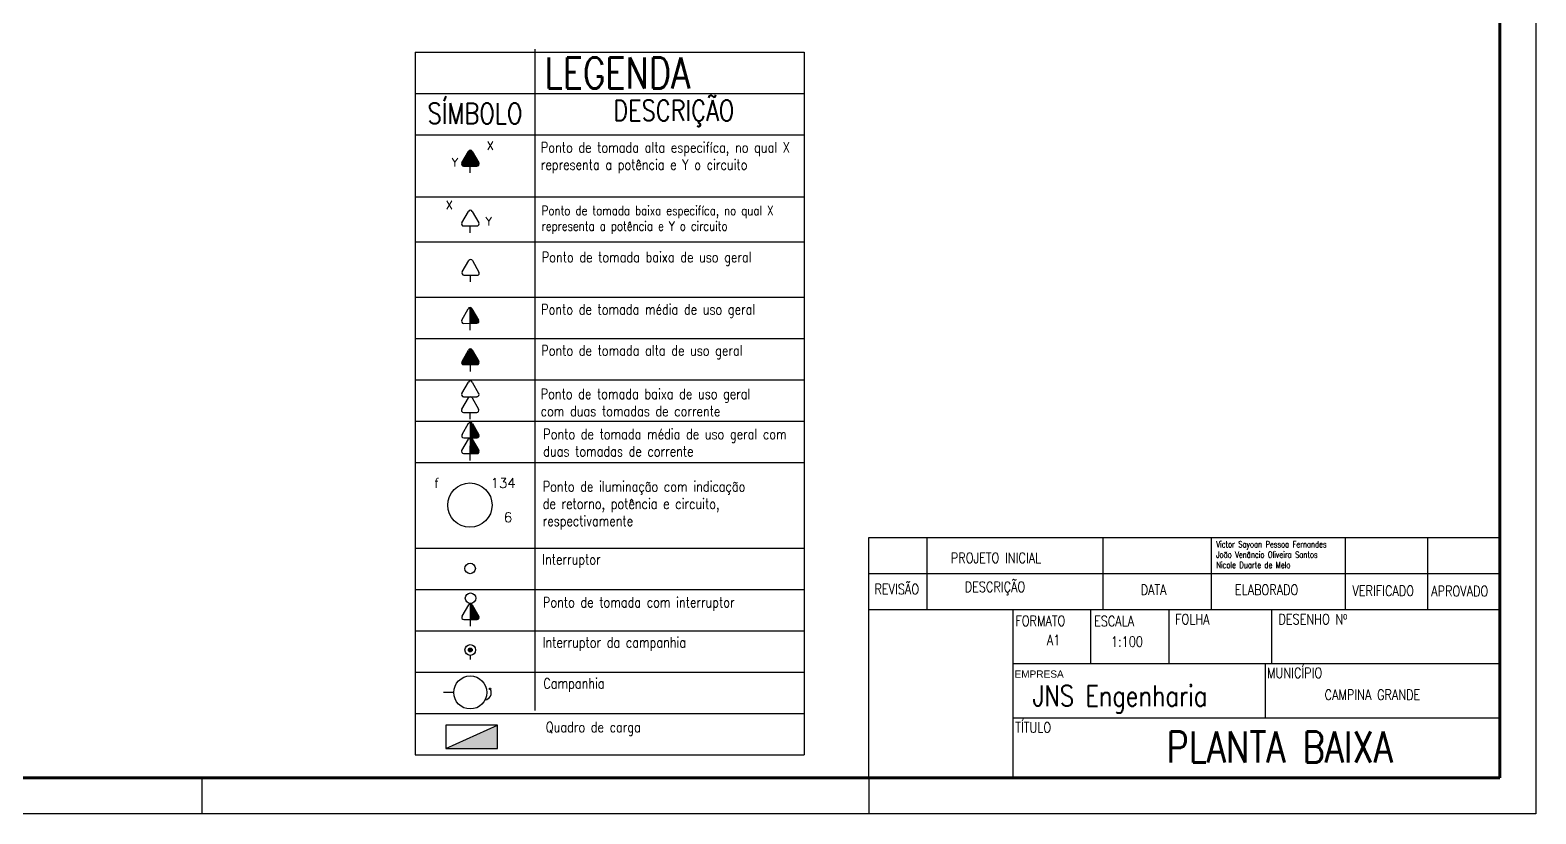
# Model space of a CAD drawing. Header units: metres. Extents: x 3615.8 to 3645.2, y 1798 to 1818.7.
# Drawn here: x 3630.58 to 3645.16, y 1797.96 to 1805.54 of the extents above; entities that cross this region are included whole.
import ezdxf
from ezdxf.enums import TextEntityAlignment as Align

# ---------------------------------------------------------------- set-up
doc = ezdxf.new("R2010")
doc.units = ezdxf.units.M
doc.linetypes.add('Contínuo', pattern=[0])
for name, color, linetype in [('ILUMINAÇÃO', 1, 'Contínuo'), ('INTERRUPTORES', 1, 'Continuous'), ('Quadros de Dist.', 1, 'Continuous'), ('TOMADAS-ENERGIA', 1, 'Continuous')]:
    doc.layers.add(name, color=color, linetype=linetype)
doc.styles.add('ROMANS', font='ROMANS.shx', dxfattribs={"width": 0.8, "height": 0.1})
doc.styles.get("Standard").update_dxf_attribs({"font": 'arial.ttf'})

# ---------------------------------------------------------------- blocks, each defined once
blk = doc.blocks.new('TEALT03')
for p, q in [((-1.62, 1.95), (-0.35, 4.14)), ((0.35, 4.14), (1.63, 1.92)), ((-1.3, 1.32), (1.28, 1.32)), ((0, 0), (0, 1.32))]:
    blk.add_line(p, q)
for centre, start, end in [((0, 3.97), 26.0479, 153.9521), ((-1.3, 1.71), 143.1332, 270.777), ((1.3, 1.71), 267.1811, 32.5689)]:
    blk.add_arc(centre, 0.393, start, end)
at = {"linetype": 'Continuous'}
for points in [[(-1.62, 1.95), (1.49, 1.37), (-0.35, 4.14)], [(-0.35, 4.14), (1.64, 1.52), (-0.21, 4.3)], [(1.64, 1.52), (-0.35, 4.14), (1.49, 1.37)], [(-0.21, 4.3), (1.69, 1.72), (0, 4.36)], [(1.69, 1.72), (-0.21, 4.3), (1.64, 1.52)], [(0, 4.36), (1.63, 1.92), (0.21, 4.3)], [(1.63, 1.92), (0, 4.36), (1.69, 1.72)], [(0.35, 4.14), (0.21, 4.3), (1.63, 1.92)], [(-1.69, 1.75), (1.28, 1.32), (-1.62, 1.95)], [(1.28, 1.32), (-1.69, 1.75), (-1.31, 1.32)], [(-1.66, 1.54), (-1.31, 1.32), (-1.69, 1.75)], [(-1.31, 1.32), (-1.66, 1.54), (-1.51, 1.38)], [(1.49, 1.37), (-1.62, 1.95), (1.28, 1.32)]]:
    blk.add_solid(points, dxfattribs=at)
at = {"style": 'ROMANS', "flags": 8}
for tag, p in [('020', (-4.82, 2.03)), ('001', (3.51, 2.07))]:
    blk.add_attdef(tag, text='', height=1.6, dxfattribs=at).set_placement(p, align=Align.MIDDLE_CENTER)
blk = doc.blocks.new('TEBAI01')
for p, q in [((-1.62, 1.95), (-0.35, 4.14)), ((0.35, 4.14), (1.63, 1.92)), ((-1.3, 1.32), (1.28, 1.32)), ((0, 0), (0, 1.32))]:
    blk.add_line(p, q)
for centre, start, end in [((0, 3.97), 26.0479, 153.9521), ((-1.3, 1.71), 143.1332, 270.777), ((1.3, 1.71), 267.1811, 32.5689)]:
    blk.add_arc(centre, 0.393, start, end)
at = {"style": 'ROMANS', "flags": 8}
for tag, p in [('020', (-5.03, 2.2)), ('001', (3.56, 2.23))]:
    blk.add_attdef(tag, text='', height=1.6, dxfattribs=at).set_placement(p, align=Align.MIDDLE_CENTER)
blk = doc.blocks.new('TEMED02')
for p, q in [((-1.62, 1.95), (-0.35, 4.14)), ((0, 1.32), (0, 4.36)), ((0.35, 4.14), (1.63, 1.92)), ((-1.3, 1.32), (1.28, 1.32)), ((0, 0), (0, 1.32))]:
    blk.add_line(p, q)
for centre, start, end in [((0, 3.97), 26.0479, 153.9521), ((-1.3, 1.71), 143.1332, 270.777), ((1.3, 1.71), 267.1811, 32.5689)]:
    blk.add_arc(centre, 0.393, start, end)
at = {"linetype": 'Continuous'}
for points in [[(0, 4.36), (1.63, 1.92), (0.21, 4.3)], [(1.63, 1.92), (0, 4.36), (1.69, 1.72)], [(0, 1.32), (1.69, 1.72), (0, 4.36)], [(0.35, 4.14), (0.21, 4.3), (1.63, 1.92)], [(1.69, 1.72), (0, 1.32), (1.64, 1.52)], [(1.28, 1.32), (1.64, 1.52), (0, 1.32)], [(1.64, 1.52), (1.28, 1.32), (1.49, 1.37)]]:
    blk.add_solid(points, dxfattribs=at)
at = {"style": 'ROMANS', "flags": 8}
for tag, p in [('020', (-4.96, 2.19)), ('001', (3.39, 2.17))]:
    blk.add_attdef(tag, text='', height=1.6, dxfattribs=at).set_placement(p, align=Align.MIDDLE_CENTER)
blk = doc.blocks.new('A$C93b2c405')
at = {"layer": 'TOMADAS-ENERGIA'}
for p, q in [((0.334, 0.304), (0.205, 0.304)), ((0.269, 0.37), (0.269, 0.304)), ((0.252, 0.163), (0.188, 0.274)), ((0.334, 0.152), (0.205, 0.152)), ((0.35, 0.273), (0.287, 0.163)), ((0.251, 0.011), (0.188, 0.122)), ((0.35, 0.121), (0.287, 0.011))]:
    blk.add_line(p, q, dxfattribs=at)
for centre, start, end in [((0.205, 0.284), 87.1811, 212.5689), ((0.335, 0.284), 323.1332, 90.777), ((0.204, 0.132), 87.1811, 212.5689), ((0.269, 0.172), 206.0479, 333.9521), ((0.334, 0.132), 323.1332, 90.777), ((0.269, 0.02), 206.0479, 333.9521)]:
    blk.add_arc(centre, 0.0197, start, end, dxfattribs=at)
at = {"layer": 'TOMADAS-ENERGIA', "style": 'ROMANS', "flags": 8}
for tag, p in [('001', (0.091, 0.259)), ('020', (0.521, 0.26))]:
    blk.add_attdef(tag, text='', height=0.08, rotation=180, dxfattribs=at).set_placement(p, align=Align.MIDDLE_CENTER)
blk = doc.blocks.new('A$C8d71f97b')
at = {"layer": 'TOMADAS-ENERGIA'}
for p, q in [((0.27, 0.249), (0.333, 0.359)), ((0.351, 0.218), (0.351, 0.37)), ((0.369, 0.359), (0.432, 0.248)), ((0.27, 0.097), (0.333, 0.207)), ((0.286, 0.218), (0.415, 0.218)), ((0.351, 0.066), (0.351, 0.218)), ((0.369, 0.207), (0.432, 0.096)), ((0.286, 0.066), (0.415, 0.066)), ((0.351, 0), (0.351, 0.066))]:
    blk.add_line(p, q, dxfattribs=at)
for centre, start, end in [((0.351, 0.35), 26.0479, 153.9521), ((0.286, 0.238), 143.1332, 270.777), ((0.351, 0.198), 26.0479, 153.9521), ((0.416, 0.238), 267.1811, 32.5689), ((0.286, 0.086), 143.1332, 270.777), ((0.416, 0.086), 267.1811, 32.5689)]:
    blk.add_arc(centre, 0.0197, start, end, dxfattribs=at)
at = {"layer": 'TOMADAS-ENERGIA', "linetype": 'Continuous'}
for points in [[(0.351, 0.37), (0.432, 0.248), (0.361, 0.367)], [(0.432, 0.248), (0.351, 0.37), (0.436, 0.238)], [(0.351, 0.218), (0.436, 0.238), (0.351, 0.37)], [(0.369, 0.359), (0.361, 0.367), (0.432, 0.248)], [(0.436, 0.238), (0.351, 0.218), (0.433, 0.228)], [(0.415, 0.218), (0.433, 0.228), (0.351, 0.218)], [(0.351, 0.218), (0.432, 0.096), (0.361, 0.215)], [(0.432, 0.096), (0.351, 0.218), (0.436, 0.086)], [(0.351, 0.066), (0.436, 0.086), (0.351, 0.218)], [(0.369, 0.207), (0.361, 0.215), (0.432, 0.096)], [(0.433, 0.228), (0.415, 0.218), (0.425, 0.22)], [(0.436, 0.086), (0.351, 0.066), (0.433, 0.076)], [(0.415, 0.066), (0.433, 0.076), (0.351, 0.066)], [(0.433, 0.076), (0.415, 0.066), (0.425, 0.068)]]:
    blk.add_solid(points, dxfattribs=at)
at = {"layer": 'TOMADAS-ENERGIA', "style": 'ROMANS', "flags": 8}
for tag, p in [('020', (0.103, 0.11)), ('001', (0.52, 0.108))]:
    blk.add_attdef(tag, text='', height=0.08, dxfattribs=at).set_placement(p, align=Align.MIDDLE_CENTER)
blk = doc.blocks.new('Ir1s01')
blk.add_circle((0, 1.02), 1.02)
at = {"style": 'ROMANS', "flags": 8}
blk.add_attdef('009', text='', height=1.6, dxfattribs=at).set_placement((1.81, 2.29), align=Align.MIDDLE_CENTER)
blk = doc.blocks.new('Ircamp08')
blk.add_line((0, 0.8), (0, 0))
for radius in [1.04, 0.36]:
    blk.add_circle((0, 1.84), radius)
at = {"linetype": 'Continuous'}
for points in [[(-0.36, 1.84), (-0.31, 1.66), (-0.31, 2.02)], [(-0.31, 2.02), (-0.18, 1.53), (-0.18, 2.15)], [(-0.18, 1.53), (-0.31, 2.02), (-0.31, 1.66)], [(-0.18, 2.15), (0, 1.48), (0, 2.2)], [(0, 1.48), (-0.18, 2.15), (-0.18, 1.53)], [(0, 2.2), (0.18, 1.53), (0.18, 2.15)], [(0.18, 1.53), (0, 2.2), (0, 1.48)], [(0.18, 2.15), (0.31, 1.66), (0.31, 2.02)], [(0.31, 1.66), (0.18, 2.15), (0.18, 1.53)], [(0.36, 1.84), (0.31, 2.02), (0.31, 1.66)]]:
    blk.add_solid(points, dxfattribs=at)
at = {"style": 'ROMANS', "flags": 8}
blk.add_attdef('009', text='', height=1.6, dxfattribs=at).set_placement((1.3, 3.14), align=Align.MIDDLE_CENTER)
blk = doc.blocks.new('Tgcig02')
blk.add_line((0, 1), (0, 0))
for centre, radius in [((-0.35, 4.52), 0.0696), ((0, 2.6), 1.6)]:
    blk.add_circle(centre, radius)
blk.add_arc((0.03, 3.95), 0.686, 7.0471, 118.0951)
blk = doc.blocks.new('A$C5681756B')
at = {"layer": 'Quadros de Dist.'}
for p, q in [((0.951, 0.228), (0.452, 0.228)), ((0.452, 0.228), (0.452, 0)), ((0.452, 0), (0.951, 0.228)), ((0.951, 0), (0.951, 0.228)), ((0.452, 0), (0.951, 0))]:
    blk.add_line(p, q, dxfattribs=at)
at = {"layer": 'Quadros de Dist.', "linetype": 'Continuous'}
blk.add_solid([(0.951, 0.227), (0.452, 0), (0.951, 0)], dxfattribs=at)
at = {"layer": 'Quadros de Dist.', "style": 'ROMANS', "flags": 8}
for tag, p in [('020', (0.206, 0.334)), ('001', (1.041, 0.331))]:
    blk.add_attdef(tag, text='', height=0.16, dxfattribs=at).set_placement(p, align=Align.MIDDLE_CENTER)
blk = doc.blocks.new('A$C0BD3781F')
blk.add_circle((0.36, 0.36), 0.36)
at = {"style": 'ROMANS', "flags": 8}
for tag, p in [('001', (0.188, 0.472)), ('009', (0.502, 0.474)), ('020', (0.356, 0.232))]:
    blk.add_attdef(tag, text='', height=0.16, dxfattribs=at).set_placement(p, align=Align.MIDDLE_CENTER)

msp = doc.modelspace()

# ---------------------------------------------------------------- linework, layer by layer
for p, q in [((3645.156, 1818.686), (3645.156, 1797.959)), ((3635.468, 1805.36), (3635.468, 1798.96)), ((3634.311, 1805.33), (3634.311, 1798.53)), ((3634.311, 1805.33), (3638.076, 1805.33)), ((3638.076, 1805.33), (3638.076, 1798.53)), ((3634.311, 1804.93), (3638.076, 1804.93)), ((3634.311, 1804.53), (3638.076, 1804.53)), ((3634.311, 1803.931), (3638.076, 1803.931)), ((3634.311, 1803.493), (3638.076, 1803.493)), ((3634.311, 1802.96), (3638.076, 1802.96)), ((3634.311, 1802.56), (3638.076, 1802.56)), ((3634.311, 1802.16), (3638.076, 1802.16)), ((3634.311, 1801.76), (3638.076, 1801.76)), ((3634.311, 1801.36), (3638.076, 1801.36)), ((3638.7, 1798.308), (3638.7, 1800.634)), ((3638.7, 1800.634), (3644.807, 1800.634)), ((3639.264, 1799.94), (3639.264, 1800.637)), ((3640.968, 1799.937), (3640.968, 1800.634)), ((3642.015, 1799.937), (3642.015, 1800.634)), ((3643.312, 1799.937), (3643.312, 1800.634)), ((3644.109, 1799.937), (3644.109, 1800.634)), ((3634.311, 1800.53), (3638.076, 1800.53)), ((3638.7, 1800.285), (3644.807, 1800.285)), ((3634.311, 1800.13), (3638.076, 1800.13)), ((3638.7, 1799.937), (3644.807, 1799.937)), ((3640.096, 1798.308), (3640.096, 1799.937)), ((3640.849, 1799.413), (3640.849, 1799.937)), ((3641.607, 1799.413), (3641.607, 1799.937)), ((3642.601, 1799.413), (3642.601, 1799.937)), ((3634.311, 1799.73), (3638.076, 1799.73)), ((3640.096, 1799.413), (3644.807, 1799.413)), ((3642.538, 1798.89), (3642.538, 1799.413)), ((3634.311, 1799.33), (3638.076, 1799.33)), ((3634.311, 1798.93), (3638.076, 1798.93)), ((3640.096, 1798.89), (3644.807, 1798.89)), ((3634.311, 1798.53), (3638.076, 1798.53)), ((3632.245, 1798.308), (3632.245, 1797.959)), ((3638.7, 1798.308), (3638.7, 1797.959)), ((3645.156, 1797.959), (3615.809, 1797.959))]:
    msp.add_line(p, q)
at = {"lineweight": 100}
for p, q in [((3644.807, 1818.338), (3644.807, 1798.308)), ((3644.807, 1798.308), (3616.507, 1798.308))]:
    msp.add_line(p, q, dxfattribs=at)

# ---------------------------------------------------------------- block references
for name, p, rotation in [('A$C93b2c405', (3635.113, 1802.148), 180), ('A$C8d71f97b', (3634.493, 1801.381), 359.6985197882037)]:
    msp.add_blockref(name, p, dxfattribs=dict(rotation=rotation))
at = {"layer": 'ILUMINAÇÃO'}
ref = msp.add_blockref('A$C0BD3781F', (3634.626, 1800.732), dxfattribs=dict(at, xscale=0.5957684291816475, yscale=0.5957684291816475, zscale=0.5957684291816475))
ref.add_attrib('020', '6', dxfattribs={"layer": '0', "height": 0.0953, "style": 'ROMANS', "flags": 8}).set_placement((3635.21, 1800.829), align=Align.MIDDLE_CENTER)
ref.add_attrib('009', '134', dxfattribs={"layer": '0', "height": 0.0953, "style": 'ROMANS', "flags": 8}).set_placement((3635.162, 1801.161), align=Align.MIDDLE_CENTER)
ref.add_attrib('001', 'f', dxfattribs={"layer": '0', "height": 0.0953, "style": 'ROMANS', "flags": 8}).set_placement((3634.519, 1801.161), align=Align.MIDDLE_CENTER)
at = {"layer": 'INTERRUPTORES', "xscale": 0.05000000000018189, "yscale": 0.05000000000018189, "zscale": 0.05000000000018189, "rotation": 89.99999999999999}
for p in [(3634.893, 1800.334), (3634.898, 1800.046)]:
    msp.add_blockref('Ir1s01', p, dxfattribs=at)
at = {"layer": 'INTERRUPTORES', "xscale": 0.05, "yscale": 0.05, "zscale": 0.05}
msp.add_blockref('Ircamp08', (3634.844, 1799.453), dxfattribs=at)
at = {"layer": 'Quadros de Dist.'}
msp.add_blockref('A$C5681756B', (3634.156, 1798.591), dxfattribs=at)
at = {"layer": 'TOMADAS-ENERGIA'}
ref = msp.add_blockref('TEALT03', (3634.844, 1804.162), dxfattribs=dict(at, xscale=0.04999999999999999, yscale=0.04999999999999999, zscale=0.04999999999999999))
ref.add_attrib('001', 'X', dxfattribs={"layer": '0', "height": 0.08, "style": 'ROMANS'}).set_placement((3635.038, 1804.424), align=Align.MIDDLE_CENTER)
ref.add_attrib('020', 'Y', dxfattribs={"layer": '0', "height": 0.08, "style": 'ROMANS'}).set_placement((3634.696, 1804.264), align=Align.MIDDLE_CENTER)
ref = msp.add_blockref('TEBAI01', (3634.844, 1803.582), dxfattribs=dict(at, xscale=0.05000000004656612, yscale=0.05000000004656612, zscale=0.05000000004656612))
ref.add_attrib('001', 'Y', dxfattribs={"layer": '0', "height": 0.08, "style": 'ROMANS', "flags": 8}).set_placement((3635.022, 1803.693), align=Align.MIDDLE_CENTER)
ref.add_attrib('020', 'X', dxfattribs={"layer": '0', "height": 0.08, "style": 'ROMANS', "flags": 8}).set_placement((3634.642, 1803.851), align=Align.MIDDLE_CENTER)
for name, p, xscale, yscale, zscale, rotation in [('TEBAI01', (3634.845, 1803.106), 0.05000000004656614, 0.05000000004656614, 0.05000000004656614, 358.9787498564063), ('TEMED02', (3634.844, 1802.64), 0.05000000004656612, 0.05000000004656612, 0.05000000004656612, 0.5747623271488027), ('Tgcig02', (3634.584, 1799.134), 0.1, 0.1, 0.1, 269.9999999999999)]:
    msp.add_blockref(name, p, dxfattribs=dict(at, xscale=xscale, yscale=yscale, zscale=zscale, rotation=rotation))
for name, p, xscale, yscale, zscale in [('TEALT03', (3634.845, 1802.24), 0.04999999999999999, 0.04999999999999999, 0.04999999999999999), ('TEMED02', (3634.846, 1799.774), 0.05000000004656612, 0.05000000004656612, 0.05000000004656612)]:
    msp.add_blockref(name, p, dxfattribs=dict(at, xscale=xscale, yscale=yscale, zscale=zscale))

# ---------------------------------------------------------------- texts
at = {"color": 30, "true_color": 0xf8991e, "attachment_point": 1, "style": 'ROMANS'}
for s, width, insert, char_height in [('LEGENDA', 2.31432, (3635.564, 1805.279), 0.3), ('DESCRIÇÃO', 2.06626, (3636.227, 1804.865), 0.2), ('SÍMBOLO', 0.86812, (3634.43, 1804.837), 0.2)]:
    msp.add_mtext_dynamic_manual_height_columns(s, width=width, gutter_width=0.5, heights=[0], dxfattribs=dict(at, insert=insert, char_height=char_height))
at = {"attachment_point": 1, "style": 'ROMANS'}
for s, width, gutter_width, heights, insert, char_height in [('Ponto de tomada alta especifíca, no qual X representa a potência e Y o circuito', 2.62263, 0.5, [0], (3635.527, 1804.458), 0.1), ('Ponto de tomada baixa especifíca, no qual X representa a potência e Y o circuito', 2.51144, 0.5, [0.556], (3635.535, 1803.842), 0.09), ('Ponto de tomada baixa de uso geral', 2.06026, 0.5, [0], (3635.536, 1803.396), 0.1), ('Ponto de tomada média de uso geral', 1.99394, 0.5, [0], (3635.53, 1802.891), 0.1), ('Ponto de tomada alta de uso geral', 1.88232, 0.5, [0], (3635.531, 1802.493), 0.1), ('Ponto de tomada baixa de uso geral com duas tomadas de corrente', 2.47596, 0.5, [0], (3635.525, 1802.073), 0.1), ('Ponto de tomada média de uso geral com duas tomadas de corrente', 2.70735, 0.5, [0], (3635.55, 1801.684), 0.1), ('Ponto de iluminação com indicação de retorno, potência e circuito, respectivamente', 2.20883, 0.5, [0], (3635.545, 1801.177), 0.1), ('Victor Sayoan Pessoa Fernandes\\PJoão Venâncio Oliveira Santos\\PNicole Duarte de Melo', 1.38181, 0.5, [0], (3642.062, 1800.598), 0.06), ('Interruptor', 2.05509, 0.5, [0], (3635.54, 1800.472), 0.1), ('PROJETO INICIAL', 1.69364, 0.436, [0], (3639.494, 1800.486), 0.1), ('REVISÃO', 0.43333, 0.436, [0], (3638.755, 1800.184), 0.1), ('DESCRIÇÃO', 1.20044, 0.436, [0], (3639.628, 1800.205), 0.1), ('DATA', 0.82356, 0.436, [0], (3641.331, 1800.178), 0.1), ('ELABORADO', 0.87026, 0.436, [0], (3642.243, 1800.177), 0.1), ('VERIFICADO', 0.91143, 0.436, [0], (3643.38, 1800.168), 0.1), ('APROVADO', 0.65882, 0.436, [0], (3644.143, 1800.165), 0.1), ('Ponto de tomada com interruptor', 2.34108, 0.5, [0], (3635.547, 1800.057), 0.1), ('FORMATO', 0.52342, 0.436, [0], (3640.119, 1799.877), 0.1), ('ESCALA', 0.38825, 0.174, [0], (3640.88, 1799.875), 0.1), ('FOLHA', 0.4048, 0.436, [0], (3641.665, 1799.892), 0.1), ('DESENHO Nº', 1.40982, 0.436, [0], (3642.664, 1799.892), 0.1), ('Interruptor da campanhia', 2.01111, 0.5, [0], (3635.544, 1799.669), 0.1), ('A1', 0.3143, 0.174, [0], (3640.423, 1799.691), 0.1), ('1:100', 0.32354, 0.436, [0], (3641.045, 1799.676), 0.1), ('MUNICÍPIO', 1.49667, 0.436, [0], (3642.554, 1799.373), 0.1), ('Campanhia', 2.09277, 0.5, [0], (3635.551, 1799.272), 0.1), ('JNS Engenharia', 2.47554, 0.5, [0], (3640.288, 1799.201), 0.2), ('CAMPINA GRANDE', 1.36255, 0.436, [0], (3643.111, 1799.162), 0.1), ('Quadro de carga', 2.13674, 0.5, [0], (3635.575, 1798.849), 0.1), ('TÍTULO', 1.46224, 0.436, [0], (3640.118, 1798.846), 0.1), ('PLANTA BAIXA', 3.01381, 0.436, [0], (3641.581, 1798.755), 0.3)]:
    msp.add_mtext_dynamic_manual_height_columns(s, width=width, gutter_width=gutter_width, heights=heights, dxfattribs=dict(at, insert=insert, char_height=char_height))
at = {"insert": (3640.11, 1799.347), "char_height": 0.0698, "attachment_point": 1}
msp.add_mtext_dynamic_manual_height_columns('EMPRESA', width=1.26093, gutter_width=0.436, heights=[0], dxfattribs=at)

doc.saveas('drawing.dxf')
